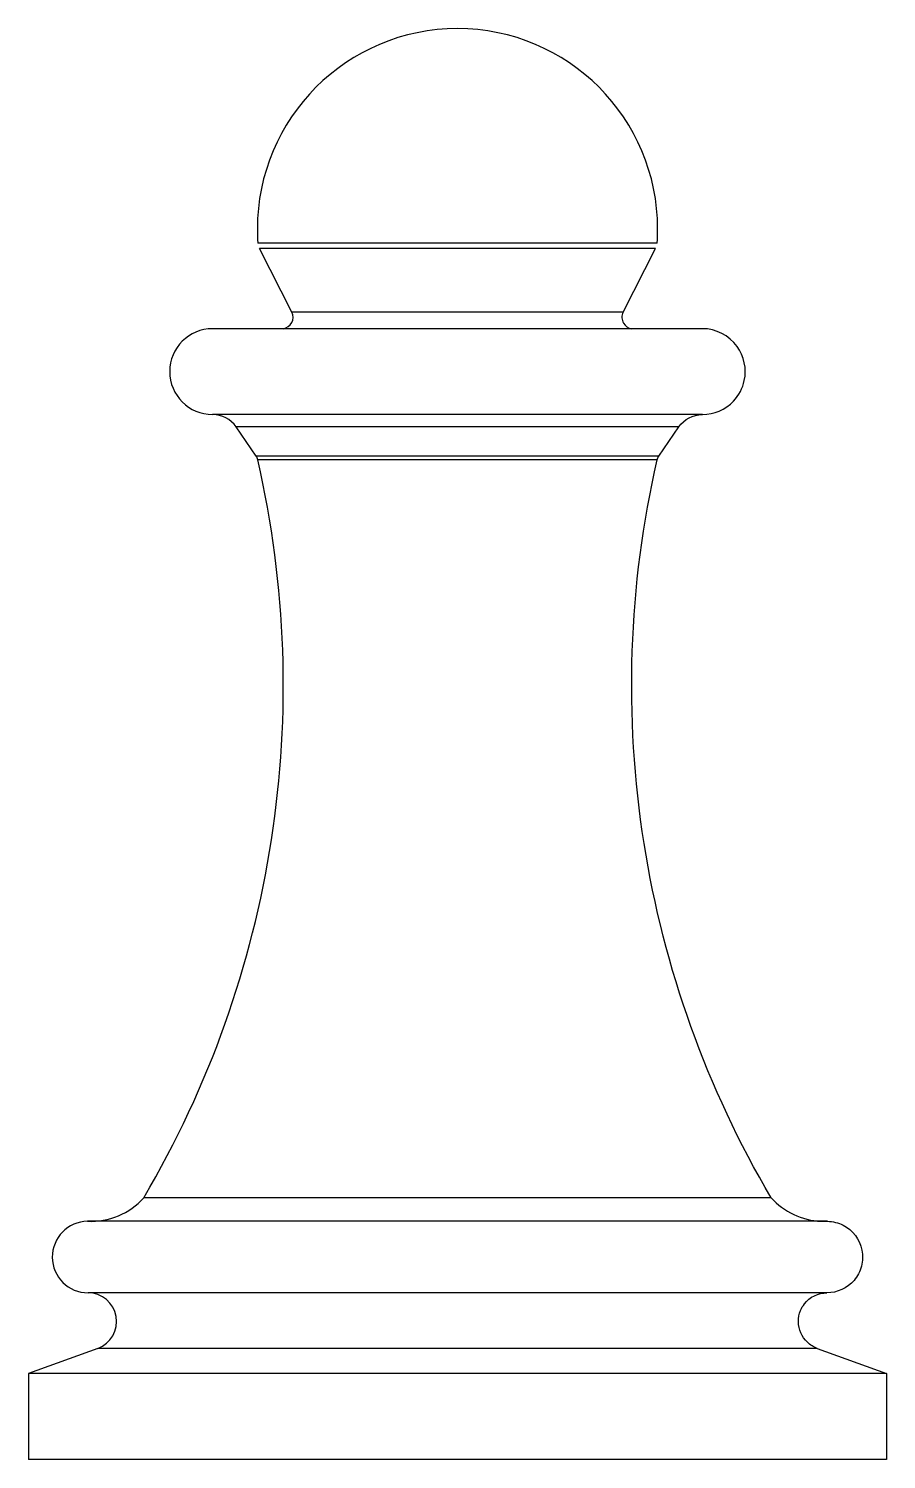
# Model space of a CAD drawing. Header units: millimetres. Extents: x 133.5 to 163.5, y 79.8 to 129.8.
import ezdxf

# ---------------------------------------------------------------- set-up
doc = ezdxf.new("R2010")
doc.units = ezdxf.units.MM
doc.layers.add('ProjItem', color=7, linetype='CONTINUOUS')

msp = doc.modelspace()

# ---------------------------------------------------------------- linework, layer by layer
at = {"layer": 'ProjItem'}
for p, q in [((142.706, 119.887), (141.571, 122.107)), ((154.294, 119.887), (155.429, 122.107)), ((141.457, 114.858), (140.761, 115.874)), ((155.543, 114.858), (156.239, 115.874)), ((135.92, 83.6762), (133.5, 82.7955)), ((161.08, 83.6762), (163.5, 82.7955)), ((133.5, 82.7955), (133.5, 79.7955)), ((163.5, 82.7955), (163.5, 79.7955))]:
    msp.add_line(p, q, dxfattribs=at)
for centre, radius, start, end in [((148.5, 122.795), 7, 0, 180), ((148.5, 122.795), 7, 180, -175.938), ((148.5, 122.795), 7, -4.06162, 0), ((142.35, 119.705), 0.4, -81.524, 27.0792), ((139.936, 117.809), 1.5, 90, -90), ((139.936, 115.309), 1, 34.3953, 90), ((107.12, 106.84), 35.2883, -30.4812, 12.9061), ((141.127, 114.632), 0.4, 12.9061, 34.3953), ((135.675, 90.6132), 2.5, -92.6204, -42.0298), ((135.58, 86.8659), 1.25, 90.9121, -90.0609), ((135.578, 84.6159), 1, -70, 89.9391)]:
    msp.add_arc(centre, radius, start, end, dxfattribs=at)
for points, degree, knots in [([(155.482, 122.3), (155.307, 122.3), (154.791, 122.3), (153.959, 122.3), (152.853, 122.3), (151.53, 122.3), (150.054, 122.3), (148.5, 122.3), (146.946, 122.3), (145.47, 122.3), (144.147, 122.3), (143.041, 122.3), (142.209, 122.3), (141.693, 122.3), (141.518, 122.3)], 1, [4.71239, 4.71239, 4.93679, 5.16119, 5.38559, 5.60999, 5.83439, 6.05879, 6.28319, 6.50758, 6.73198, 6.95638, 7.18078, 7.40518, 7.62958, 7.85398, 7.85398]), ([(155.429, 122.107), (155.255, 122.107), (154.743, 122.107), (153.917, 122.107), (152.82, 122.107), (151.506, 122.107), (150.042, 122.107), (148.5, 122.107), (146.958, 122.107), (145.494, 122.107), (144.18, 122.107), (143.083, 122.107), (142.257, 122.107), (141.745, 122.107), (141.571, 122.107)], 1, [4.71239, 4.71239, 4.93679, 5.16119, 5.38559, 5.60999, 5.83439, 6.05879, 6.28319, 6.50758, 6.73198, 6.95638, 7.18078, 7.40518, 7.62958, 7.85398, 7.85398]), ([(154.294, 119.887), (154.148, 119.887), (153.72, 119.887), (153.03, 119.887), (152.112, 119.887), (151.014, 119.887), (149.789, 119.887), (148.5, 119.887), (147.211, 119.887), (145.986, 119.887), (144.888, 119.887), (143.97, 119.887), (143.28, 119.887), (142.852, 119.887), (142.706, 119.887)], 1, [4.71239, 4.71239, 4.93679, 5.16119, 5.38559, 5.60999, 5.83439, 6.05879, 6.28319, 6.50758, 6.73198, 6.95638, 7.18078, 7.40518, 7.62958, 7.85398, 7.85398]), ([(154.294, 119.887), (154.231, 119.768), (154.236, 119.616), (154.306, 119.501), (154.366, 119.399), (154.473, 119.326), (154.591, 119.309)], 3, [0, 0, 0, 0, 0.5, 0.5, 0.5, 0.928534, 0.928534, 0.928534, 0.928534]), ([(157.064, 119.309), (156.849, 119.309), (156.216, 119.309), (155.195, 119.309), (153.839, 119.309), (152.216, 119.309), (150.406, 119.309), (148.5, 119.309), (146.594, 119.309), (144.784, 119.309), (143.161, 119.309), (141.805, 119.309), (140.784, 119.309), (140.151, 119.309), (139.936, 119.309)], 1, [4.71239, 4.71239, 4.93679, 5.16119, 5.38559, 5.60999, 5.83439, 6.05879, 6.28319, 6.50758, 6.73198, 6.95638, 7.18078, 7.40518, 7.62958, 7.85398, 7.85398]), ([(157.064, 116.309), (157.471, 116.308), (157.874, 116.481), (158.153, 116.778), (158.342, 116.977), (158.475, 117.23), (158.531, 117.499), (158.619, 117.907), (158.526, 118.349), (158.281, 118.686), (158.006, 119.073), (157.538, 119.313), (157.064, 119.309)], 3, [0, 0, 0, 0, 0.307111, 0.307111, 0.307111, 0.51489, 0.51489, 0.51489, 0.829428, 0.829428, 0.829428, 1, 1, 1, 1]), ([(157.064, 116.309), (156.849, 116.309), (156.216, 116.309), (155.195, 116.309), (153.839, 116.309), (152.216, 116.309), (150.406, 116.309), (148.5, 116.309), (146.594, 116.309), (144.784, 116.309), (143.161, 116.309), (141.805, 116.309), (140.784, 116.309), (140.151, 116.309), (139.936, 116.309)], 1, [4.71239, 4.71239, 4.93679, 5.16119, 5.38559, 5.60999, 5.83439, 6.05879, 6.28319, 6.50758, 6.73198, 6.95638, 7.18078, 7.40518, 7.62958, 7.85398, 7.85398]), ([(156.239, 115.874), (156.045, 115.874), (155.472, 115.874), (154.55, 115.874), (153.325, 115.874), (151.858, 115.874), (150.222, 115.874), (148.5, 115.874), (146.778, 115.874), (145.142, 115.874), (143.675, 115.874), (142.45, 115.874), (141.528, 115.874), (140.955, 115.874), (140.761, 115.874)], 1, [4.71239, 4.71239, 4.93679, 5.16119, 5.38559, 5.60999, 5.83439, 6.05879, 6.28319, 6.50758, 6.73198, 6.95638, 7.18078, 7.40518, 7.62958, 7.85398, 7.85398]), ([(155.543, 114.858), (155.366, 114.858), (154.845, 114.858), (154.006, 114.858), (152.891, 114.858), (151.556, 114.858), (150.067, 114.858), (148.5, 114.858), (146.933, 114.858), (145.444, 114.858), (144.109, 114.858), (142.994, 114.858), (142.155, 114.858), (141.634, 114.858), (141.457, 114.858)], 1, [4.71239, 4.71239, 4.93679, 5.16119, 5.38559, 5.60999, 5.83439, 6.05879, 6.28319, 6.50758, 6.73198, 6.95638, 7.18078, 7.40518, 7.62958, 7.85398, 7.85398]), ([(155.483, 114.721), (155.308, 114.721), (154.791, 114.721), (153.959, 114.721), (152.854, 114.721), (151.53, 114.721), (150.054, 114.721), (148.5, 114.721), (146.946, 114.721), (145.47, 114.721), (144.146, 114.721), (143.041, 114.721), (142.209, 114.721), (141.692, 114.721), (141.517, 114.721)], 1, [4.71239, 4.71239, 4.93679, 5.16119, 5.38559, 5.60999, 5.83439, 6.05879, 6.28319, 6.50758, 6.73198, 6.95638, 7.18078, 7.40518, 7.62958, 7.85398, 7.85398]), ([(159.468, 88.9394), (157.23, 92.7384), (155.714, 96.9611), (155.026, 101.317), (154.32, 105.759), (154.476, 110.337), (155.483, 114.721)], 3, [0, 0, 0, 0, 0.495, 0.495, 0.495, 1, 1, 1, 1]), ([(159.468, 88.9394), (159.193, 88.9394), (158.382, 88.9394), (157.075, 88.9394), (155.339, 88.9394), (153.259, 88.9394), (150.941, 88.9394), (148.5, 88.9394), (146.059, 88.9394), (143.741, 88.9394), (141.661, 88.9394), (139.925, 88.9394), (138.618, 88.9394), (137.807, 88.9394), (137.532, 88.9394)], 1, [4.71239, 4.71239, 4.93679, 5.16119, 5.38559, 5.60999, 5.83439, 6.05879, 6.28319, 6.50758, 6.73198, 6.95638, 7.18078, 7.40518, 7.62958, 7.85398, 7.85398]), ([(161.44, 88.1158), (161.115, 88.1158), (160.158, 88.1158), (158.617, 88.1158), (156.568, 88.1158), (154.114, 88.1158), (151.379, 88.1158), (148.5, 88.1158), (145.621, 88.1158), (142.886, 88.1158), (140.432, 88.1158), (138.383, 88.1158), (136.842, 88.1158), (135.885, 88.1158), (135.56, 88.1158)], 1, [4.71239, 4.71239, 4.93679, 5.16119, 5.38559, 5.60999, 5.83439, 6.05879, 6.28319, 6.50758, 6.73198, 6.95638, 7.18078, 7.40518, 7.62958, 7.85398, 7.85398]), ([(161.44, 88.1158), (161.632, 88.1121), (161.813, 88.0672), (161.985, 87.981), (162.323, 87.8119), (162.575, 87.4807), (162.646, 87.109), (162.683, 86.9206), (162.677, 86.7335), (162.629, 86.5477), (162.579, 86.3622), (162.492, 86.1966), (162.367, 86.0507), (162.135, 85.7775), (161.78, 85.6144), (161.421, 85.6159)], 3, [0, 0, 0, 0, 0.166667, 0.166667, 0.166667, 0.5, 0.5, 0.5, 0.666667, 0.666667, 0.666667, 0.833333, 0.833333, 0.833333, 1, 1, 1, 1]), ([(161.421, 85.6159), (161.097, 85.6159), (160.142, 85.6159), (158.602, 85.6159), (156.556, 85.6159), (154.106, 85.6159), (151.375, 85.6159), (148.5, 85.6159), (145.625, 85.6159), (142.894, 85.6159), (140.444, 85.6159), (138.398, 85.6159), (136.858, 85.6159), (135.903, 85.6159), (135.579, 85.6159)], 1, [4.71239, 4.71239, 4.93679, 5.16119, 5.38559, 5.60999, 5.83439, 6.05879, 6.28319, 6.50758, 6.73198, 6.95638, 7.18078, 7.40518, 7.62958, 7.85398, 7.85398]), ([(161.08, 83.6762), (160.952, 83.7233), (160.838, 83.7935), (160.738, 83.8869), (160.54, 84.071), (160.423, 84.3382), (160.422, 84.6085), (160.422, 84.7452), (160.447, 84.8767), (160.5, 85.0029), (160.535, 85.0848), (160.579, 85.1609), (160.634, 85.231), (160.819, 85.4712), (161.118, 85.6175), (161.421, 85.6159)], 3, [0, 0, 0, 0, 0.176829, 0.176829, 0.176829, 0.530487, 0.530487, 0.530487, 0.707316, 0.707316, 0.707316, 0.823171, 0.823171, 0.823171, 1, 1, 1, 1]), ([(161.08, 83.6762), (160.765, 83.6762), (159.834, 83.6762), (158.336, 83.6762), (156.344, 83.6762), (153.958, 83.6762), (151.299, 83.6762), (148.5, 83.6762), (145.701, 83.6762), (143.042, 83.6762), (140.656, 83.6762), (138.664, 83.6762), (137.166, 83.6762), (136.235, 83.6762), (135.92, 83.6762)], 1, [4.71239, 4.71239, 4.93679, 5.16119, 5.38559, 5.60999, 5.83439, 6.05879, 6.28319, 6.50758, 6.73198, 6.95638, 7.18078, 7.40518, 7.62958, 7.85398, 7.85398]), ([(163.5, 82.7955), (163.124, 82.7955), (162.015, 82.7955), (160.227, 82.7955), (157.852, 82.7955), (155.008, 82.7955), (151.838, 82.7955), (148.5, 82.7955), (145.162, 82.7955), (141.992, 82.7955), (139.148, 82.7955), (136.773, 82.7955), (134.985, 82.7955), (133.876, 82.7955), (133.5, 82.7955)], 1, [4.71239, 4.71239, 4.93679, 5.16119, 5.38559, 5.60999, 5.83439, 6.05879, 6.28319, 6.50758, 6.73198, 6.95638, 7.18078, 7.40518, 7.62958, 7.85398, 7.85398]), ([(163.5, 79.7955), (163.124, 79.7955), (162.015, 79.7955), (160.227, 79.7955), (157.852, 79.7955), (155.008, 79.7955), (151.838, 79.7955), (148.5, 79.7955), (145.162, 79.7955), (141.992, 79.7955), (139.148, 79.7955), (136.773, 79.7955), (134.985, 79.7955), (133.876, 79.7955), (133.5, 79.7955)], 1, [4.71239, 4.71239, 4.93679, 5.16119, 5.38559, 5.60999, 5.83439, 6.05879, 6.28319, 6.50758, 6.73198, 6.95638, 7.18078, 7.40518, 7.62958, 7.85398, 7.85398])]:
    msp.add_open_spline(points, degree=degree, knots=knots, dxfattribs=at)
for points, degree in [([(156.239, 115.874), (156.42, 116.143), (156.739, 116.312), (157.064, 116.309)], 3), ([(155.483, 114.721), (155.5, 114.795), (155.543, 114.858)], 2), ([(159.468, 88.9394), (159.909, 88.4469), (160.551, 88.1432), (161.211, 88.1158)], 3), ([(161.211, 88.1158), (161.439, 88.1158), (161.44, 88.1158)], 2)]:
    msp.add_open_spline(points, degree=degree, dxfattribs=at)

doc.saveas('drawing.dxf')
